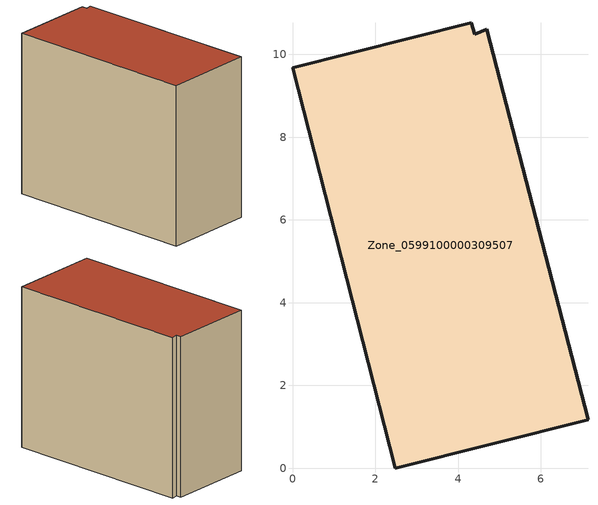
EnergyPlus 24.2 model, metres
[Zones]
Zone_0599100000309507
 floor ground (C_G): 2.49,0 0,9.68 4.32,10.76 4.4,10.48 4.7,10.61 7.14,1.17 z0
 wall outside (C_F): 2.49,0 7.14,1.17 4.7,10.61 4.4,10.48 4.32,10.76 0,9.68 2.49,0 z0:8.5
 roof outside (C_R): 0,9.68 2.49,0 7.14,1.17 4.7,10.61 4.4,10.48 4.32,10.76 z8.5
[BUILDING]
Pand.0599100000309507: North Axis=0; Terrain=City; Loads Convergence Tolerance Value=0.04; Temperature Convergence Tolerance Value=0.4; Solar Distribution=FullExterior; Maximum Number of Warmup Days=25; Minimum Number of Warmup Days=1
[Site:Location]
Rotterdam.The.Hague.AP_ZH_NLD Design_Conditions: Latitude=51.96; Longitude=4.45; Time Zone=1; Elevation=-4.5
[SITE:GROUNDTEMPERATURE:BUILDINGSURFACE]
18, 18, 18, 18, 18, 18, 18, 18, 18, 18, 18, 18
[MATERIAL] Thermal Absorptance=0.9; Solar Absorptance=0.7; Visible Absorptance=0.7
Name | Roughness | Thickness | Conductivity | Density | Specific Heat
G.TI.1992-2005 | MediumSmooth | 0.15 | 0.06 | 540 | 1210
F.TI.1992-2005 | Rough | 0.3 | 0.12 | 1920 | 840
R.TI.1992-2005 | MediumRough | 0.2 | 0.08 | 1500 | 1000
[CONSTRUCTION]
C_G: G.TI.1992-2005
C_F: F.TI.1992-2005
C_R: R.TI.1992-2005
[ZONE]
Zone_0599100000309507: Type=1; Multiplier=1; Ceiling Height=Autocalculate; Volume=Autocalculate; Floor Area=autocalculate; Part of Total Floor Area=Yes
[ZONEINFILTRATION:DESIGNFLOWRATE]
Infil_Zone_0599100000309507: Zone or ZoneList or Space or SpaceList=Zone_0599100000309507; Schedule=AlwaysOn; Design Flow Rate Calculation Method=Flow/Area; Flow Rate per Floor Area=0.0015; Constant Term Coefficient=1; Temperature Term Coefficient=0; Velocity Term Coefficient=0; Velocity Squared Term Coefficient=0
[HVACTEMPLATE:ZONE:IDEALLOADSAIRSYSTEM]
Zone_0599100000309507: Maximum Heating Supply Air Temperature=50; Minimum Cooling Supply Air Temperature=13; Maximum Heating Supply Air Humidity Ratio=0.0156; Minimum Cooling Supply Air Humidity Ratio=0.0077; Heating Limit=NoLimit; Cooling Limit=NoLimit; Dehumidification Control Type=ConstantSensibleHeatRatio; Cooling Sensible Heat Ratio=0.7; Dehumidification Setpoint=60; Humidification Control Type=None; Humidification Setpoint=30; Outdoor Air Method=None; Outdoor Air Flow Rate per Person=0.00944; Outdoor Air Flow Rate per Zone Floor Area=0; Outdoor Air Flow Rate per Zone=0; Demand Controlled Ventilation Type=None; Outdoor Air Economizer Type=NoEconomizer; Heat Recovery Type=None; Sensible Heat Recovery Effectiveness=0.7; Latent Heat Recovery Effectiveness=0.65
[ZONECONTROL:THERMOSTAT]
ThermostatControl_Zone_0599100000309507: Zone or ZoneList=Zone_0599100000309507; Control Type Schedule=DualSetpointControlType; Control 1=Thermostat_Zone_0599100000309507; Temperature Difference Between Cutout And Setpoint=0
[THERMOSTATSETPOINT:DUALSETPOINT]
Thermostat_Zone_0599100000309507: Heating Setpoint Temperature Schedule=HeatingSetpoint_Zone_0599100000309507; Cooling Setpoint Temperature Schedule=CoolingSetpoint_Zone_0599100000309507
[SCHEDULE:COMPACT]
HeatingSetpoint_Zone_0599100000309507: Through: 12/31, For: AllDays, Until: 24:00, 21
CoolingSetpoint_Zone_0599100000309507: Through: 12/31, For: AllDays, Until: 24:00, 24
DualSetpointControlType: Through: 12/31, For: AllDays, Until: 24:00, 4
AlwaysOn: Through: 12/31, For: AllDays, Until: 24:00, 1
